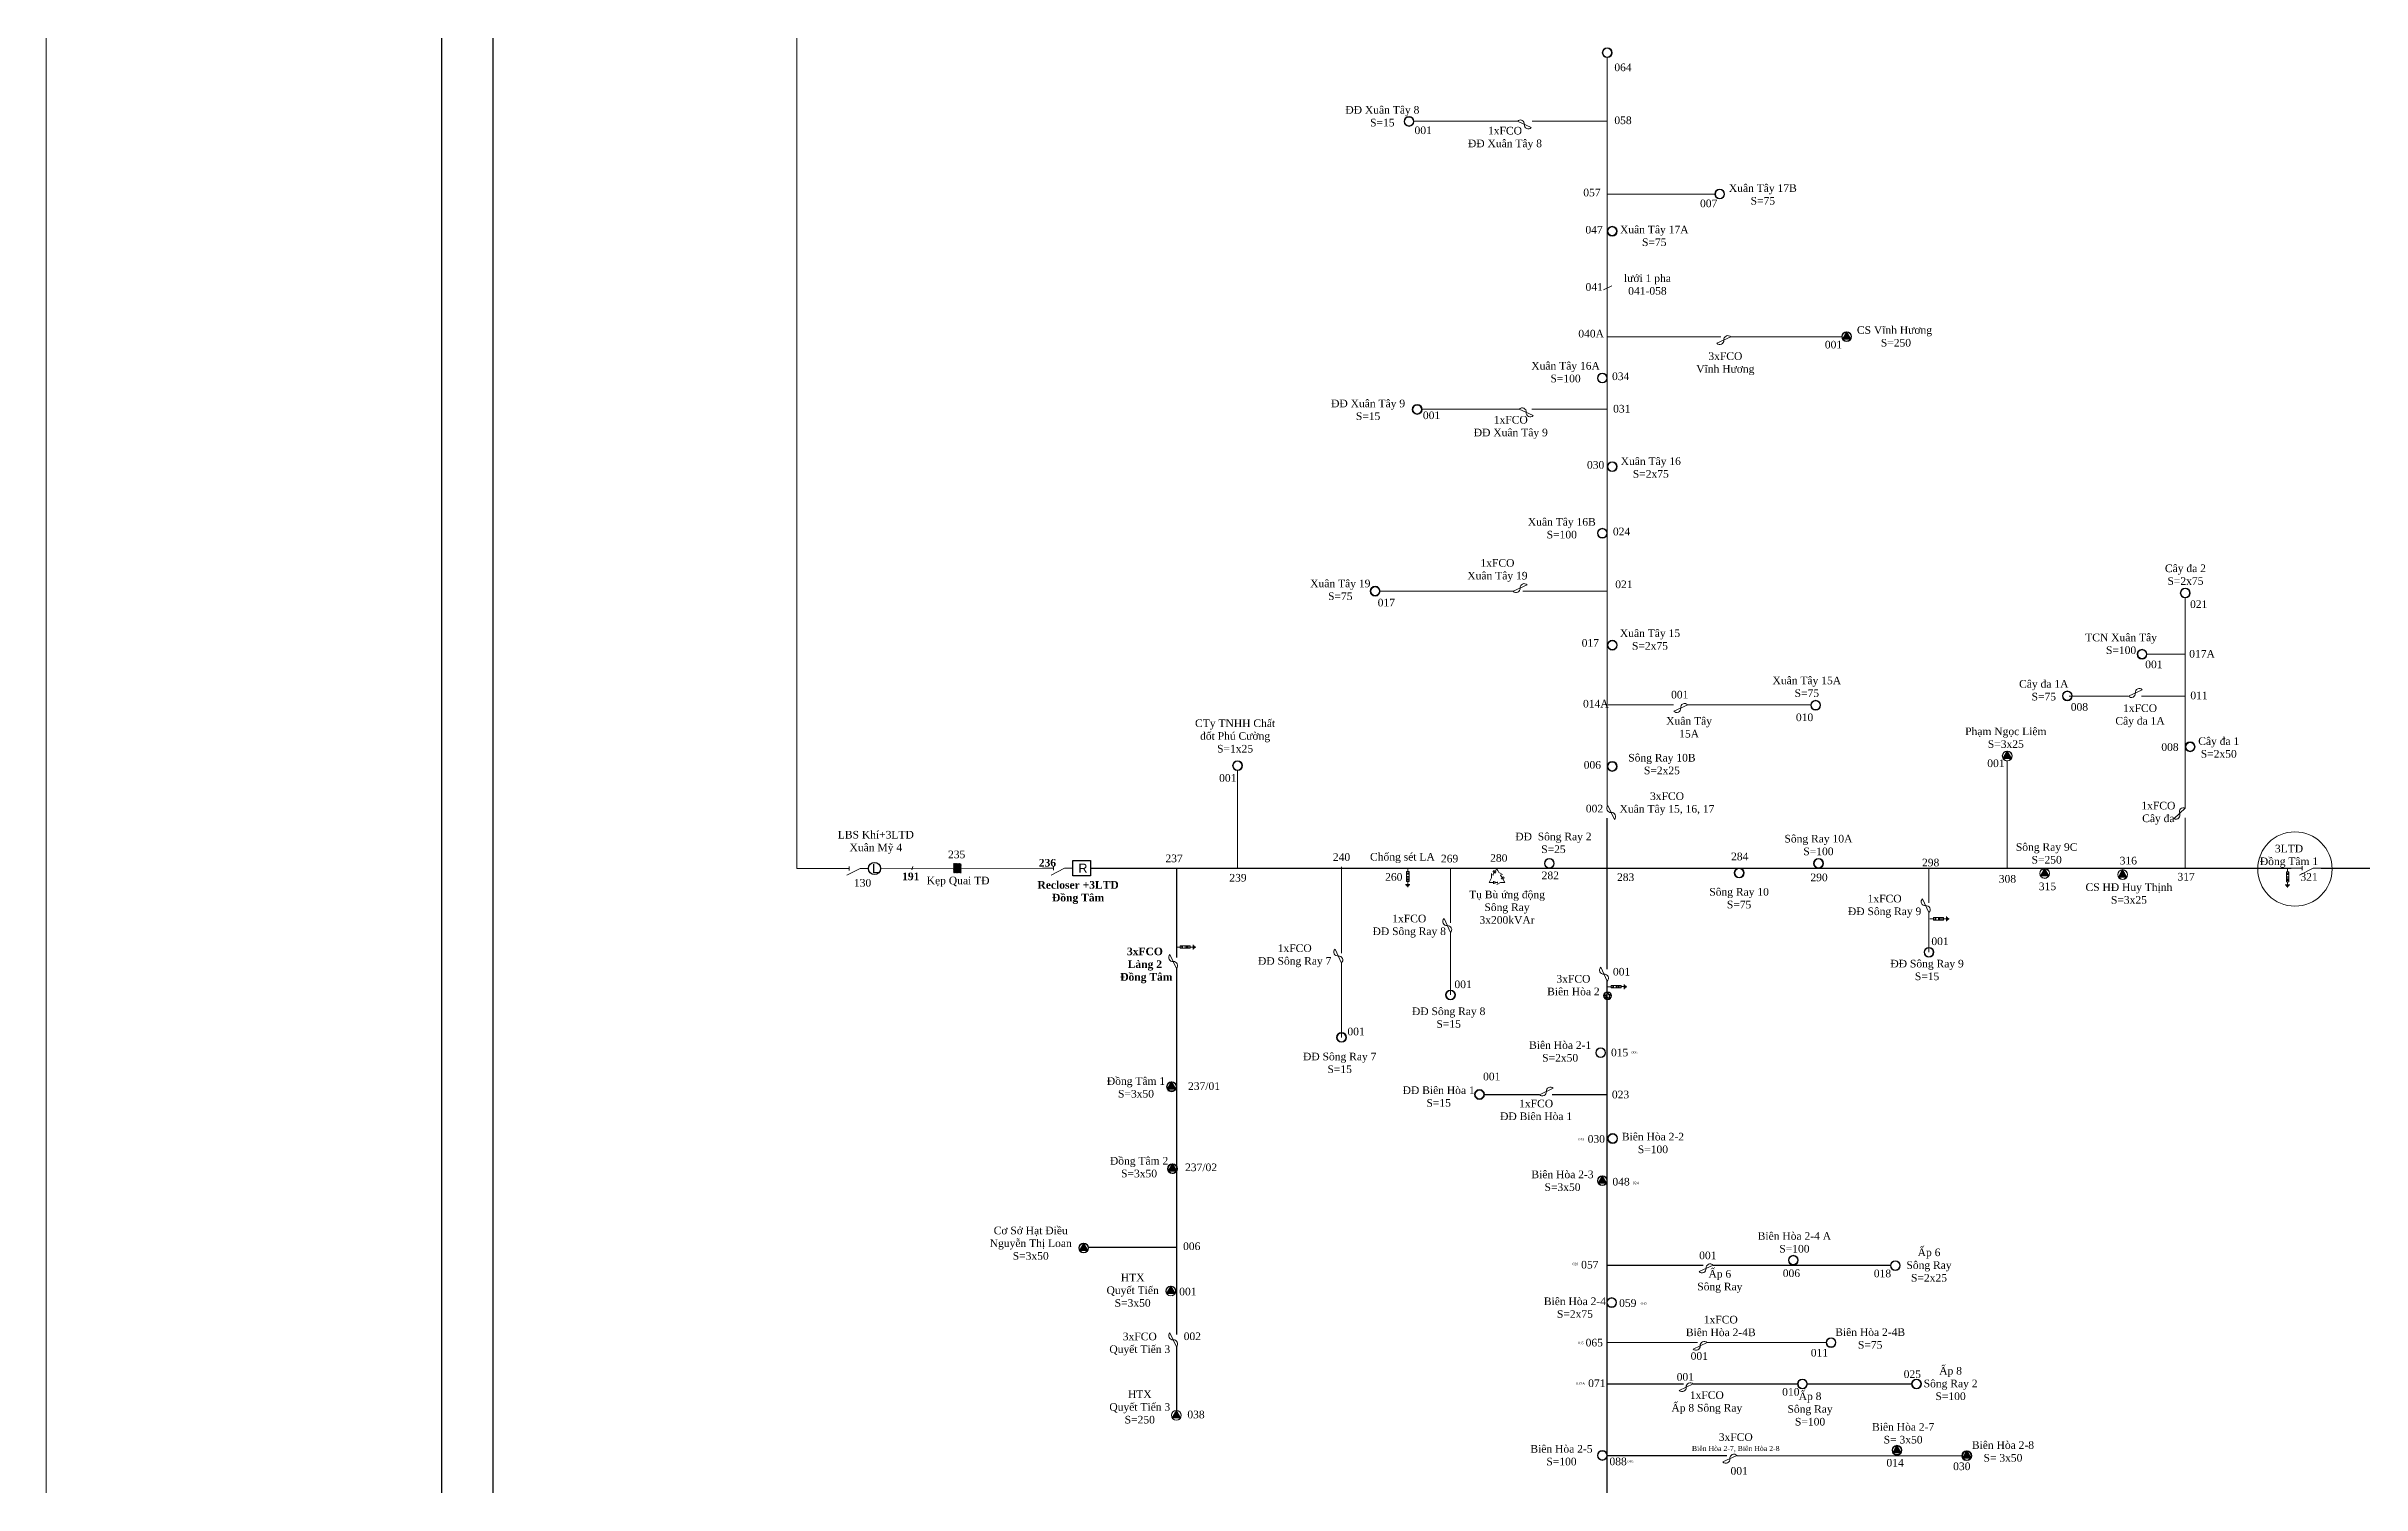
# Model space of a CAD drawing. Header units: inches. Extents: x 4393 to 9189, y -189 to 2360.
# Drawn here: x 7959.2 to 8186.6, y 604.1 to 745.4 of the extents above; entities that cross this region are included whole.
import ezdxf
from ezdxf.enums import TextEntityAlignment as Align

# ---------------------------------------------------------------- set-up
doc = ezdxf.new("R2010")
doc.units = ezdxf.units.IN
doc.header["$MEASUREMENT"] = 0
for name, color, linetype, lineweight in [('Day 22kV', 1, 'Continuous', 25), ('TBA', 5, 'Continuous', 18), ('Text', 7, 'Continuous', 15), ('Thiet bi', 3, 'Continuous', 18)]:
    doc.layers.add(name, color=color, linetype=linetype, lineweight=lineweight)
doc.layers.add('TEXT477TANPHU', color=7, linetype='Continuous')
doc.styles.get("Standard").update_dxf_attribs({"font": 'arial.ttf'})
doc.styles.add('TimeNRoman', font='times.ttf')
doc.styles.add('TimeNRoman-B', font='timesbd.ttf')

# ---------------------------------------------------------------- blocks, each defined once
blk = doc.blocks.new('FCO')
at = {"color": 0}
blk.add_lwpolyline([(0, 0, 0.707499), (1.13, 0.53, -0.707499), (2.26, 1.05, -5.301682)], format="xyb", dxfattribs=at)
blk.add_lwpolyline([(0, 0), (2.26, 1.05)], dxfattribs=at)
blk = doc.blocks.new('TBA 1P')
h = blk.add_hatch(color=4)
h.set_gradient(color1=(0, 0, 255), one_color=1, tint=1, name='SPHERICAL')
h.paths.add_polyline_path([(0.8, 0.8, 1), (-0.8, 0.8, 1)])
h.paths.add_polyline_path([(-0.77, 0.8, -1), (0.77, 0.8, -1)], flags=16)
at = {"color": 0}
for radius in [0.8, 0.769, 0.759, 0.759, 0.748, 0.737, 0.726, 0.715]:
    blk.add_circle((0, 0.8), radius, dxfattribs=at)
blk = doc.blocks.new('LA')
at = {"color": 0}
for p, q in [((0.33, -2.28), (0.53, -2.69)), ((0.33, -2.28), (0.74, -2.28)), ((0.33, -3.92), (0.33, -2.28)), ((0.33, -2.69), (0.74, -2.69)), ((0.33, -3.1), (0.74, -3.1)), ((0.33, -3.3), (0.74, -3.3)), ((0.33, -3.51), (0.74, -3.51)), ((0.33, -3.71), (0.74, -3.71)), ((0.52, -1.72), (0.52, -2.28)), ((0.53, -2.69), (0.74, -2.28)), ((0.74, -2.28), (0.74, -3.92)), ((0.88, -4.39), (0.14, -4.39)), ((0.22, -4.48), (0.8, -4.48)), ((0.3, -4.58), (0.72, -4.58)), ((0.74, -3.92), (0.33, -3.92)), ((0.38, -4.67), (0.64, -4.67)), ((0.46, -4.77), (0.56, -4.77)), ((0.53, -3.92), (0.53, -4.39))]:
    blk.add_line(p, q, dxfattribs=at)
blk = doc.blocks.new('TBA 3P')
h = blk.add_hatch(color=4)
h.set_gradient(color1=(0, 0, 255), one_color=1, tint=1, name='INVSPHERICAL')
h.paths.add_polyline_path([(-0.01, 1.58), (0, 1.6, 0.414214), (-0.8, 0.8, 0.131652), (-0.69, 0.4), (-0.68, 0.42, -0.12747), (-0.78, 0.8, -0.409402)])
h = blk.add_hatch(color=4)
h.set_gradient(color1=(0, 0, 255), one_color=1, tint=1, name='INVSPHERICAL')
h.paths.add_polyline_path([(0.8, 0.8, 1), (-0.8, 0.8, 1)])
h.paths.add_polyline_path([(-0.78, 0.8, -1), (0.78, 0.8, -1)], flags=16)
h = blk.add_hatch()
h.set_pattern_fill('AR-HBONE', color=4, scale=0.25, style=0)
h.paths.add_polyline_path([(0.69, 0.4), (0.67, 0.4, -0.566432), (-0.67, 0.4), (-0.69, 0.4, 0.57735)])
h = blk.add_hatch(color=4)
h.set_gradient(color1=(0, 0, 255), one_color=1, tint=1, name='SPHERICAL')
h.paths.add_polyline_path([(0, 1.6), (0.01, 1.58, -0.409402), (0.78, 0.8, -0.12747), (0.68, 0.42), (0.69, 0.4, 0.131652), (0.8, 0.8, 0.414214)])
at = {"color": 0}
blk.add_lwpolyline([(0, 1.6, 0, 1.39, 0), (0, 0.4, 0, 0, 0)], format="xyseb", dxfattribs=at)
blk.add_lwpolyline([(-0.69, 0.4), (0.69, 0.4), (0, 1.6)], close=True, dxfattribs=at)
for radius in [0.8, 0.778]:
    blk.add_circle((0, 0.8), radius, dxfattribs=at)
blk = doc.blocks.new('ALTD')
at = {"color": 0}
for points in [[(3.38, 1.08), (1.27, 0), (0, 0)], [(2.99, 0.31), (2.99, -0.31)], [(2.99, 0), (4.73, 0)]]:
    blk.add_lwpolyline(points, dxfattribs=at)
blk = doc.blocks.new('ngoi sao')
at = {"layer": 'Day 22kV', "color": 1}
for p, q in [((7789, 2470), (7804, 2475)), ((7804, 2475), (7804, 2490)), ((7804, 2490), (7812, 2478)), ((7812, 2478), (7827, 2482)), ((7827, 2482), (7818, 2470)), ((7804, 2465), (7789, 2470)), ((7804, 2450), (7804, 2465)), ((7812, 2462), (7804, 2450)), ((7827, 2458), (7812, 2462)), ((7818, 2470), (7827, 2458))]:
    blk.add_line(p, q, dxfattribs=at)
blk = doc.blocks.new('báo sự cố')
at = {"layer": 'Day 22kV', "color": 1, "xscale": 0.1313280000002237, "yscale": 0.1313280000002237, "zscale": 0.1313280000002237}
blk.add_blockref('ngoi sao', (6759.6, 2134.3, 3), dxfattribs=at)
at = {"layer": 'TBA', "xscale": 3.449999999999818, "yscale": 3.449999999999818, "zscale": 3.449999999999818, "rotation": 90}
blk.add_blockref('TBA 1P', (7788, 2458.8), dxfattribs=at)
blk = doc.blocks.new('Re')
at = {"layer": 'Day 22kV', "color": 0}
blk.add_lwpolyline([(1873.3, 178.6), (1883.3, 178.6), (1883.3, 170.1), (1873.3, 170.1)], close=True, dxfattribs=at)
at = {"layer": 'TEXT477TANPHU', "color": 7, "true_color": 0xffffff, "insert": (1876.5, 176.9), "char_height": 5, "attachment_point": 1}
blk.add_mtext_dynamic_manual_height_columns('R', width=1.151, gutter_width=1, heights=[0], dxfattribs=at)
blk = doc.blocks.new('LBS khí')
blk.add_circle((1.1, -1.1), 3.4)
at = {"layer": 'TEXT477TANPHU', "color": 7, "true_color": 0xffffff, "insert": (-0.3, 1.4), "char_height": 5, "attachment_point": 1}
blk.add_mtext_dynamic_manual_height_columns('L', width=1.151, gutter_width=1, heights=[0], dxfattribs=at)
blk = doc.blocks.new('4')
at = {"layer": 'Day 22kV', "color": 6}
blk.add_line((0, 0), (0, 841), dxfattribs=at)
blk = doc.blocks.new('11')
at = {"layer": 'Day 22kV', "color": 6}
blk.add_lwpolyline([(1138.99, 829.51), (10, 829.49), (10, 8.51), (1138.99, 8.51), (1138.99, 829.51)], dxfattribs=at)
blk.add_blockref('4', (0, -1.49), dxfattribs=at)
blk = doc.blocks.new('tu bu ung dong')
for p, q in [((6281.7, 2707.6), (6280.7, 2706.9)), ((6286.9, 2703.5), (6288.4, 2702.7))]:
    blk.add_line(p, q)
at = {"color": 0}
for points in [[(6280.7, 2706.9), (6282.2, 2706.1)], [(6282.6, 2706.7), (6281.7, 2705.2)], [(6283.1, 2706.3), (6282.3, 2704.9)], [(6286.1, 2709.5), (6285.2, 2711)], [(6286.6, 2709.9), (6285.8, 2711.3)], [(6288.4, 2710.5), (6288.4, 2711.6), (6286.3, 2710.4)], [(6289.2, 2705.9), (6287.6, 2705.9)], [(6289.2, 2705.2), (6287.6, 2705.2)], [(6288.4, 2702.7), (6288.4, 2705.2)]]:
    blk.add_lwpolyline(points, dxfattribs=at)
at = {"layer": 'Thiet bi', "zscale": 3.6}
for p, rotation in [((6281.7, 2707.6), 32.47119229083351), ((6286.9, 2703.5), 152.4711922908307), ((6288.4, 2710.5), 270)]:
    blk.add_blockref('ALTD', p, dxfattribs=dict(at, rotation=rotation))

msp = doc.modelspace()

# ---------------------------------------------------------------- hatches: boundary and pattern name
at = {"layer": 'Text', "lineweight": 15}
h = msp.add_hatch(dxfattribs=at)
h.set_pattern_fill('ANSI38', color=4, scale=0.5, style=0)
h.set_pattern_definition([(45, (7905.32419, -223.21473), (-0.044194174, 0.044194174), []), (135, (7905.32419, -223.21473), (-0.1325825215, 0.044194174), [0.15625, -0.09375])])
h.paths.add_polyline_path([(8049.03, 665.09), (8048.3, 665.09), (8048.3, 664.18), (8049.03, 664.18)])

# ---------------------------------------------------------------- linework, layer by layer
at = {"color": 6, "lineweight": 15}
msp.add_line((8032.91, 664.62), (8032.91, 765.99), dxfattribs=at)
at = {"lineweight": 15}
msp.add_circle((8040.53, 664.62), 0.594, dxfattribs=at)
at = {"layer": 'Day 22kV', "color": 6, "lineweight": 15}
for p, q in [((8105.1, 738), (8112.48, 738)), ((8112.56, 680.69), (8118.99, 680.69)), ((8076.18, 664.63), (8076.18, 674.23))]:
    msp.add_line(p, q, dxfattribs=at)
at = {"layer": 'Day 22kV', "color": 6, "lineweight": 30}
for p, q in [((8070.21, 655.88), (8070.21, 664.63)), ((8070.21, 635.45), (8070.21, 654.79))]:
    msp.add_line(p, q, dxfattribs=at)
at = {"layer": 'Day 22kV', "color": 6, "lineweight": 15}
for points in [[(8112.48, 670.79), (8112.48, 744.24)], [(8103.66, 738), (8093.5, 738)], [(8123.05, 730.84), (8112.48, 730.84)], [(8112.48, 716.82), (8123.64, 716.82)], [(8124.61, 716.82), (8135.51, 716.82)], [(8103.84, 709.72), (8094.3, 709.72)], [(8112.48, 709.72), (8105.09, 709.72)], [(8103.2, 691.84), (8090.18, 691.84)], [(8112.47, 691.83), (8104.21, 691.83)], [(8169.24, 670.54), (8169.24, 691.18)], [(8169.24, 685.65), (8165.48, 685.65)], [(8120.38, 680.69), (8132.46, 680.69)], [(8163.61, 681.55), (8157.83, 681.55)], [(8169.24, 681.54), (8164.94, 681.54)], [(8169.24, 681.54), (8169.24, 681.54)], [(8151.76, 664.63), (8151.76, 675.18)], [(8169.24, 664.63), (8169.24, 669.57)], [(8041.13, 664.61), (8057.02, 664.63)], [(8086.39, 656.3), (8086.39, 664.76)], [(8097.09, 659.28), (8097.09, 664.64)], [(8144.07, 661.24), (8144.07, 664.64)], [(8144.07, 656.38), (8144.07, 660.28)], [(8097.09, 652.19), (8097.09, 658.32)], [(8086.39, 648.02), (8086.39, 655.33)], [(8112.48, 653.5), (8112.48, 653.5)], [(8112.48, 618.05), (8121.33, 618.05)], [(8122.29, 618.05), (8133.97, 618.05)]]:
    msp.add_lwpolyline(points, dxfattribs=at)
at = {"layer": 'Day 22kV', "color": 6, "lineweight": 30}
for points in [[(8112.48, 654.74), (8112.48, 669.54)], [(8061.74, 664.63), (8179.63, 664.63)], [(8182.6, 664.63), (8268.76, 664.63), (8318.64, 664.62)], [(8112.48, 597.27), (8112.48, 653.6)], [(8105.82, 642.39), (8100.42, 642.39)], [(8112.48, 642.39), (8107.08, 642.39)], [(8070.17, 636.19), (8070.17, 618.85)], [(8070.17, 627.38), (8061.55, 627.38)], [(8112.48, 625.66), (8121.9, 625.66)], [(8122.87, 625.66), (8140.29, 625.66)], [(8070.17, 617.65), (8070.17, 610.92)], [(8112.48, 613.99), (8119.96, 613.99)], [(8120.92, 613.99), (8131.16, 613.99)], [(8132.13, 613.99), (8142.37, 613.99)], [(8112.48, 606.97), (8124.24, 606.97)], [(8125.21, 606.97), (8147.31, 606.94)]]:
    msp.add_lwpolyline(points, dxfattribs=at)
at = {"layer": 'Day 22kV', "color": 0, "lineweight": 15}
msp.add_lwpolyline([(8060, 665.38), (8061.74, 665.38), (8061.74, 663.89), (8060, 663.89)], close=True, dxfattribs=at)
at = {"layer": 'Day 22kV', "color": 6, "lineweight": 15}
msp.add_circle((8180.01, 664.56), 3.65, dxfattribs=at)
at = {"layer": 'Text', "color": 4, "lineweight": 15}
for p, q in [((8112.1, 721.43), (8112.92, 721.84)), ((8036.95, 664.62), (8032.91, 664.62))]:
    msp.add_line(p, q, dxfattribs=at)
at = {"layer": 'Text', "color": 4}
msp.add_line((8044.31, 664.81), (8044.18, 664.48), dxfattribs=at)
msp.add_lwpolyline([(7959.2, 1504.68), (8603.17, 1504.68), (8603.17, 425.7), (7959.2, 425.7)], close=True, dxfattribs=at)

# ---------------------------------------------------------------- block references
at = {"color": 0, "lineweight": 15, "xscale": 0.1750000000001819, "yscale": 0.1750000000001819, "zscale": 0.175}
msp.add_blockref('LBS khí', (8040.34, 664.81), dxfattribs=at)
at = {"layer": 'Day 22kV', "color": 1, "lineweight": 30, "xscale": 0.5, "yscale": 0.5, "zscale": 0.5}
msp.add_blockref('11', (7998.04, 495.48), dxfattribs=at)
at = {"layer": 'Day 22kV', "color": 0, "lineweight": 15, "xscale": 0.1750000000001819, "yscale": 0.1750000000001819, "zscale": 0.175}
msp.add_blockref('Re', (7732.17, 634.13), dxfattribs=at)
at = {"layer": 'Day 22kV', "color": 6, "lineweight": 15, "xscale": 0.1400000000002965, "yscale": 0.1399999999998727, "zscale": 0.1400000000000094, "rotation": 345.0685828218385}
msp.add_blockref('báo sự cố', (6970.69, 600.34), dxfattribs=at)
at = {"layer": 'TBA', "lineweight": 15, "yscale": 0.6037500000002183, "zscale": 0.6037500000001272}
for name, p, xscale in [('TBA 1P', (8112.48, 744.24), 0.6037500000002183), ('TBA 1P', (8093.02, 737.49), -0.6037500000002183), ('TBA 1P', (8123.53, 730.36), 0.6037500000002183), ('TBA 1P', (8112.97, 726.71), 0.6037500000002183), ('TBA 3P', (8135.99, 716.36), 0.6037500000002183), ('TBA 1P', (8135.99, 716.36), 0.6037500000002183), ('TBA 1P', (8112, 712.29), 0.6037500000002183), ('TBA 1P', (8093.82, 709.21), -0.6037500000002183), ('TBA 1P', (8112.97, 703.59), 0.6037500000002183), ('TBA 1P', (8112, 697.05), 0.6037500000002183), ('TBA 1P', (8089.69, 691.36), 0.6037500000002183), ('TBA 1P', (8169.24, 691.18), 0.6037500000002183), ('TBA 1P', (8112.98, 686.06), 0.6037500000002183), ('TBA 1P', (8165, 685.17), 0.6037500000002183), ('TBA 1P', (8132.95, 680.16), 0.6037500000002183), ('TBA 1P', (8157.66, 681.08), 0.6037500000002183), ('TBA 3P', (8151.76, 675.18), 0.6037500000002183), ('TBA 1P', (8169.72, 676.08), 0.6037500000002183), ('TBA 1P', (8076.18, 674.23), 0.6037500000002183), ('TBA 1P', (8112.97, 674.15), 0.6037500000002183), ('TBA 1P', (8106.8, 664.63), 0.6037500000002183), ('TBA 1P', (8125.44, 663.69), 0.6037500000002183), ('TBA 1P', (8133.23, 664.63), 0.6037500000002183), ('TBA 3P', (8155.43, 663.64), 0.6037500000002183), ('TBA 3P', (8163.09, 663.53), 0.6037500000002183), ('TBA 1P', (8144.07, 655.9), 0.6037500000002183), ('TBA 1P', (8097.09, 651.71), 0.6037500000002183), ('TBA 1P', (8086.39, 647.54), 0.6037500000002183), ('TBA 1P', (8111.84, 646.04), 0.6037500000002183), ('TBA 3P', (8069.7, 642.69), 0.6037500000002183), ('TBA 1P', (8069.71, 642.71), 0.6037500000002183), ('TBA 1P', (8113.02, 637.61), 0.6037500000002183), ('TBA 3P', (8069.79, 634.65), 0.6037500000002183), ('TBA 1P', (8069.79, 634.65), 0.6037500000002183), ('TBA 3P', (8112, 633.47), 0.6037500000002183), ('TBA 1P', (8112, 633.47), 0.6037500000002183), ('TBA 3P', (8061.07, 626.86), -0.6037500000002183), ('TBA 1P', (8061.07, 626.86), -0.6037500000002183), ('TBA 1P', (8130.75, 625.66), 0.6037500000002183), ('TBA 1P', (8140.77, 625.13), 0.6037500000002183), ('TBA 3P', (8069.63, 622.63), 0.6037500000002183), ('TBA 1P', (8112.92, 621.5), 0.6037500000002183), ('TBA 1P', (8134.46, 617.57), 0.6037500000002183), ('TBA 1P', (8131.65, 613.51), 0.6037500000002183), ('TBA 1P', (8142.85, 613.51), 0.6037500000002183), ('TBA 3P', (8070.17, 610.43), 0.6037500000002183), ('TBA 1P', (8112, 606.49), 0.6037500000002183), ('TBA 3P', (8140.93, 607), 0.6037500000002183), ('TBA 1P', (8140.93, 607), 0.6037500000002183), ('TBA 3P', (8147.79, 606.46), 0.6037500000002183), ('TBA 1P', (8147.79, 606.46), 0.6037500000002183)]:
    msp.add_blockref(name, p, dxfattribs=dict(at, xscale=xscale))
at = {"layer": 'TBA', "lineweight": 15, "xscale": 0.6037500000002183, "yscale": 0.6037500000002183, "zscale": 0.6037500000001272, "rotation": 180}
msp.add_blockref('TBA 1P', (8099.94, 642.9), dxfattribs=at)
at = {"layer": 'Thiet bi', "lineweight": 15}
for name, p, xscale, yscale, zscale, rotation in [('FCO', (8103.66, 738), -0.6037500000002183, 0.6037500000002183, 0.6037500000001272, 180), ('FCO', (8124.61, 716.82), 0.6037500000002183, 0.6037500000002183, 0.6037500000001272, 180), ('FCO', (8103.84, 709.72), -0.6037500000002183, 0.6037500000002183, 0.6037500000001272, 180), ('FCO', (8120.38, 680.69), 0.6037500000002183, 0.6037500000002183, 0.6037500000001272, 180), ('FCO', (8113.19, 669.43), 0.6037500000002183, 0.6037500000002183, 0.6037500000001272, 90), ('FCO', (8169.24, 670.54), 0.603749999999541, 0.6037500000002183, 0.6037499999998426, 198.2896988411057), ('ALTD', (8039.93, 664.62), 0.6300000000001091, 0.6300000000001091, 0.6300000000000636, 180), ('ALTD', (8060, 664.63), 0.6300000000001091, 0.6300000000001091, 0.6300000000000636, 180), ('ALTD', (8182.6, 664.63), 0.6300000000001091, 0.6300000000001091, 0.6300000000000636, 180), ('FCO', (8144.07, 660.28), 0.6037500000002183, 0.6037500000002183, 0.6037500000001272, 90), ('FCO', (8097.09, 658.32), 0.6037500000002183, 0.6037500000002183, 0.6037500000001272, 90), ('LA', (8143.13, 659.35), 0.6037500000002183, 0.6037500000002183, 0.6037500000001272, 90), ('LA', (8069.16, 656.58), 0.6037500000002183, 0.6037500000002183, 0.6037500000001272, 90), ('FCO', (8070.17, 654.79), 0.6037500000002183, 0.6037500000002183, 0.6037500000001272, 90), ('FCO', (8086.39, 655.33), 0.6037500000002183, 0.6037500000002183, 0.6037500000001272, 90), ('FCO', (8112.48, 653.55), 0.6037500000002183, 0.6037500000002183, 0.6037500000001272, 90), ('LA', (8111.48, 652.69), 0.6037500000002183, 0.6037500000002183, 0.6037500000001272, 90), ('FCO', (8122.87, 625.66), 0.6037500000002183, 0.6037500000002183, 0.6037500000001272, 180), ('FCO', (8070.17, 617.65), 0.6037500000002183, 0.6037500000002183, 0.6037500000001272, 90), ('FCO', (8122.29, 618.05), 0.6037500000002183, 0.6037500000002183, 0.6037500000001272, 180), ('FCO', (8120.92, 613.99), 0.6037500000002183, 0.6037500000002183, 0.6037500000001272, 180), ('FCO', (8125.21, 606.97), 0.6037500000002183, 0.6037500000002183, 0.6037500000001272, 180)]:
    msp.add_blockref(name, p, dxfattribs=dict(at, xscale=xscale, yscale=yscale, zscale=zscale, rotation=rotation))
at = {"layer": 'Thiet bi', "lineweight": 15, "xscale": 0.6037500000002183, "yscale": 0.6037500000002183, "zscale": 0.6037500000001272}
for name, p in [('FCO', (8103.25, 691.83)), ('FCO', (8163.66, 681.53)), ('LA', (8092.58, 665.69)), ('LA', (8178.97, 665.66)), ('FCO', (8105.82, 642.39))]:
    msp.add_blockref(name, p, dxfattribs=at)
at = {"layer": 'Thiet bi', "color": 3, "lineweight": 15, "xscale": 0.1750000000001819, "yscale": 0.1750000000001819, "zscale": 0.175, "rotation": 270}
msp.add_blockref('tu bu ung dong', (7627.9, 1763.71), dxfattribs=at)

# ---------------------------------------------------------------- texts
at = {"layer": 'Text', "color": 7, "lineweight": 15, "ltscale": 1.5}
for s, height, style, p in [('064', 0.75, 'TimeNRoman', (8114.03, 742.91)), ('058', 0.75, 'TimeNRoman', (8114.03, 737.71)), ('057', 0.75, 'TimeNRoman', (8110.98, 730.62)), ('007', 0.75, 'TimeNRoman', (8122.44, 729.55)), ('047', 0.75, 'TimeNRoman', (8111.19, 726.96)), ('041', 0.75, 'TimeNRoman', (8111.2, 721.34)), ('001', 0.75, 'TimeNRoman', (8134.7, 715.68)), ('034', 0.75, 'TimeNRoman', (8113.8, 712.57)), ('031', 0.75, 'TimeNRoman', (8113.91, 709.39)), ('030', 0.75, 'TimeNRoman', (8111.34, 703.87)), ('024', 0.75, 'TimeNRoman', (8113.89, 697.33)), ('021', 0.75, 'TimeNRoman', (8114.12, 692.14)), ('017', 0.75, 'TimeNRoman', (8090.79, 690.35)), ('021', 0.75, 'TimeNRoman', (8170.56, 690.19)), ('017', 0.75, 'TimeNRoman', (8110.82, 686.39)), ('001', 0.75, 'TimeNRoman', (8166.16, 684.28)), ('017A', 0.75, 'TimeNRoman', (8170.89, 685.32)), ('014A', 0.75, 'TimeNRoman', (8111.36, 680.42)), ('001', 0.75, 'TimeNRoman', (8119.6, 681.31)), ('010', 0.75, 'TimeNRoman', (8131.86, 679.08)), ('008', 0.75, 'TimeNRoman', (8158.85, 680.1)), ('011', 0.75, 'TimeNRoman', (8170.59, 681.23)), ('001', 0.75, 'TimeNRoman', (8150.65, 674.57)), ('008', 0.75, 'TimeNRoman', (8167.74, 676.16)), ('001', 0.75, 'TimeNRoman', (8075.22, 673.13)), ('006', 0.75, 'TimeNRoman', (8111.02, 674.41)), ('002', 0.75, 'TimeNRoman', (8111.23, 670.12)), ('235', 0.75, 'TimeNRoman', (8048.6, 665.62)), ('284', 0.75, 'TimeNRoman', (8125.49, 665.42)), ('236', 0.75, 'TimeNRoman-B', (8057.51, 664.8)), ('237', 0.75, 'TimeNRoman', (8069.95, 665.23)), ('239', 0.75, 'TimeNRoman', (8076.22, 663.33)), ('240', 0.75, 'TimeNRoman', (8086.39, 665.36)), ('260', 0.75, 'TimeNRoman', (8091.52, 663.41)), ('269', 0.75, 'TimeNRoman', (8097, 665.21)), ('280', 0.75, 'TimeNRoman', (8101.83, 665.27)), ('282', 0.75, 'TimeNRoman', (8106.89, 663.56)), ('283', 0.75, 'TimeNRoman', (8114.29, 663.38)), ('290', 0.75, 'TimeNRoman', (8133.28, 663.36)), ('298', 0.75, 'TimeNRoman', (8144.24, 664.82)), ('308', 0.75, 'TimeNRoman', (8151.78, 663.22)), ('316', 0.75, 'TimeNRoman', (8163.65, 665.01)), ('317', 0.75, 'TimeNRoman', (8169.33, 663.43)), ('321', 0.75, 'TimeNRoman', (8181.4, 663.41)), ('130', 0.75, 'TimeNRoman', (8039.36, 662.83)), ('001', 0.75, 'TimeNRoman', (8145.16, 657.09)), ('001', 0.75, 'TimeNRoman', (8098.33, 652.86)), ('001', 0.75, 'TimeNRoman', (8087.82, 648.23)), ('006', 0.25, 'TimeNRoman', (8115.15, 646.42)), ('237/01', 0.75, 'TimeNRoman', (8072.89, 642.87)), ('015', 0.25, 'TimeNRoman', (8109.94, 637.9)), ('237/02', 0.75, 'TimeNRoman', (8072.6, 634.89)), ('024', 0.25, 'TimeNRoman', (8115.28, 633.6)), ('006', 0.75, 'TimeNRoman', (8071.68, 627.14)), ('028', 0.25, 'TimeNRoman', (8109.35, 625.64)), ('001', 0.75, 'TimeNRoman', (8122.36, 626.24)), ('006', 0.75, 'TimeNRoman', (8130.57, 624.49)), ('001', 0.75, 'TimeNRoman', (8071.3, 622.69)), ('018', 0.75, 'TimeNRoman', (8139.51, 624.47)), ('030', 0.25, 'TimeNRoman', (8116.05, 621.77)), ('002', 0.75, 'TimeNRoman', (8071.74, 618.3)), ('035', 0.25, 'TimeNRoman', (8109.87, 617.9)), ('001', 0.75, 'TimeNRoman', (8121.52, 616.36)), ('011', 0.75, 'TimeNRoman', (8133.32, 616.68)), ('037A', 0.25, 'TimeNRoman', (8109.87, 613.91)), ('001', 0.75, 'TimeNRoman', (8120.15, 614.31)), ('010', 0.75, 'TimeNRoman', (8130.51, 612.84)), ('038', 0.75, 'TimeNRoman', (8072.1, 610.62)), ('046', 0.25, 'TimeNRoman', (8114.76, 606.26)), ('001', 0.75, 'TimeNRoman', (8125.44, 605.08)), ('014', 0.75, 'TimeNRoman', (8140.75, 605.88)), ('030', 0.75, 'TimeNRoman', (8147.3, 605.53))]:
    msp.add_text(s, height=height, dxfattribs=dict(at, style=style)).set_placement(p, align=Align.CENTER)
at = {"layer": 'Text', "color": 3, "lineweight": 15, "ltscale": 1.5, "style": 'TimeNRoman'}
for s, p in [('001', (8094.41, 736.73)), ('040A', (8110.9, 716.76)), ('001', (8095.23, 708.74)), ('315', (8155.71, 662.48)), ('001', (8113.89, 654.1)), ('015', (8113.7, 646.17)), ('001', (8101.14, 643.81)), ('023', (8113.79, 642.04)), ('030', (8111.41, 637.68)), ('048', (8113.84, 633.48)), ('057', (8110.77, 625.33)), ('059', (8114.5, 621.56)), ('065', (8111.21, 617.68)), ('071', (8111.46, 613.69)), ('025', (8142.44, 614.58)), ('088', (8113.55, 606.01))]:
    msp.add_text(s, height=0.75, dxfattribs=at).set_placement(p, align=Align.CENTER)
at = {"layer": 'Text', "color": 4, "lineweight": 15, "style": 'TimeNRoman-B'}
msp.add_text('191', height=0.75, dxfattribs=at).set_placement((8044.09, 663.46), align=Align.CENTER)
at = {"layer": 'Text', "color": 3, "lineweight": 15, "ltscale": 1.5, "char_height": 0.75, "attachment_point": 5, "style": 'TimeNRoman'}
for s, insert, width in [('ĐĐ Xuân Tây 8\\PS=15', (8090.4, 738.48), 13.9956), ('lưới 1 pha \\P041-058', (8116.43, 721.95), 8.5), ('CS Vĩnh Hương\\P S=250', (8140.69, 716.86), 8.5), ('ĐĐ Xuân Tây 9\\PS=15', (8089, 709.65), 7.3469), ('Cây {\\fTimes New Roman|b0|i0|c238|p18;đ}a 1A\\PS=75', (8155.35, 682.11), 6.3015), ('Cây {\\fTimes New Roman|b0|i0|c238|p18;đ}a 1\\PS=2x50', (8172.53, 676.49), 6.3015), ('3xFCO\\PXuân Tây 15, 16, 17', (8118.35, 670.97), 11.0482), ('ĐĐ Biên Hòa 1\\PS=15', (8095.93, 642.21), 8.5), ('Biên Hòa 2-4 A\\PS=100', (8130.86, 627.89), 9.498), ('Ấp 6\\PSông Ray\\PS=2x25', (8144.08, 625.66), 6.3015), ('3xFCO\\PQuyết Tiến 3', (8066.58, 617.91), 8.5), ('Biên Hòa 2-4B\\PS=75', (8138.3, 618.45), 10.3277), ('Ấp 8\\PSông Ray 2\\PS=100', (8146.2, 614.03), 6.3015), ('HTX \\PQuyết Tiến 3\\PS=250', (8066.58, 611.73), 8.5), ('Biên Hòa 2-7\\PS= 3x50', (8141.54, 609.14), 8.8537), ('Biên Hòa 2-8\\PS= 3x50', (8151.34, 607.36), 8.8537)]:
    msp.add_mtext(s, dxfattribs=dict(at, insert=insert, width=width))
at = {"layer": 'Text', "color": 7, "lineweight": 15, "ltscale": 1.5, "char_height": 0.75, "attachment_point": 5}
for s, insert, width, style in [('1xFCO\\PĐĐ Xuân Tây 8', (8102.44, 736.32), 9.4826, 'TimeNRoman'), ('Xuân Tây 17B\\PS=75', (8127.76, 730.8), 8.5, 'TimeNRoman'), ('Xuân Tây 17A\\PS=75', (8117.1, 726.73), 8.5, 'TimeNRoman'), ('Xuân Tây 16A\\PS=100', (8108.39, 713.35), 8.5, 'TimeNRoman'), ('3xFCO\\PVĩnh Hương', (8124.08, 714.18), 9.4826, 'TimeNRoman'), ('1xFCO\\PĐĐ Xuân Tây 9', (8103.01, 707.93), 9.4826, 'TimeNRoman'), ('Xuân Tây 16\\PS=2x75', (8116.76, 703.98), 6.3015, 'TimeNRoman'), ('Xuân Tây 16B\\PS=100', (8108.02, 698.02), 9.527, 'TimeNRoman'), ('1xFCO\\PXuân Tây 19', (8101.7, 693.87), 6.4006, 'TimeNRoman'), ('Cây {\\fTimes New Roman|b0|i0|c238|p18;đ}a 2\\PS=2x75', (8169.26, 693.46), 6.3015, 'TimeNRoman'), ('Xuân Tây 19\\PS=75', (8086.27, 691.97), 6.3015, 'TimeNRoman'), ('Xuân Tây 15\\PS=2x75', (8116.68, 687.09), 6.3015, 'TimeNRoman'), ('TCN Xuân Tây\\PS=100', (8162.94, 686.67), 8.5, 'TimeNRoman'), ('Xuân Tây 15A\\PS=75', (8132.08, 682.45), 7.4208, 'TimeNRoman'), ('1xFCO\\PCây {\\fTimes New Roman|b0|i0|c238|p18;đ}a 1A', (8164.8, 679.61), 8.5, 'TimeNRoman'), ('CTy TNHH Chất đốt Phú Cường\\PS=1x25', (8075.94, 677.62), 8.5, 'TimeNRoman'), ('Xuân Tây 15A', (8120.52, 678.47), 6.3015, 'TimeNRoman'), ('Phạm Ngọc Liêm\\PS=3x25', (8151.62, 677.45), 8.5, 'TimeNRoman'), ('Sông Ray 10B\\PS=2x25', (8117.85, 674.86), 6.3015, 'TimeNRoman'), ('1xFCO\\PCây {\\fTimes New Roman|b0|i0|c238|p18;đ}a', (8166.6, 670.04), 3.1332, 'TimeNRoman'), ('LBS Khí+3LTD\\PXuân Mỹ 4', (8040.66, 667.18), 8.5, 'TimeNRoman'), ('Chống sét LA', (8092.37, 665.64), 7.2593, 'TimeNRoman'), ('{\\fTimes New Roman|b0|i0|c238|p18;Đ}Đ {\\fTimes New Roman|b0|i0|c163|p18;{}} Sông Ray 2\\PS=25', (8107.2, 667.12), 8.788, 'TimeNRoman'), ('Sông Ray 10A\\PS=100', (8133.22, 666.91), 9.9516, 'TimeNRoman'), ('Sông Ray 9C\\PS=250', (8155.63, 666.09), 6.3015, 'TimeNRoman'), ('3LTD \\PĐồng Tâm 1', (8179.43, 665.82), 5.5749, 'TimeNRoman'), ('Kẹp Quai TĐ', (8048.74, 663.31), 7.0291, 'TimeNRoman'), ('Recloser +3LTD Đồng Tâm', (8060.52, 662.25), 8.5, 'TimeNRoman-B'), ('Tụ Bù ứng động\\PSông Ray \\P3x200kVAr', (8102.64, 660.8), 8.5, 'TimeNRoman'), ('Sông Ray 10\\PS=75', (8125.43, 661.69), 6.3015, 'TimeNRoman'), ('1xFCO\\PĐĐ Sông Ray 9', (8139.72, 660.91), 20.4603, 'TimeNRoman'), ('CS HĐ Huy Thịnh\\PS=3x25', (8163.71, 662.15), 8.5, 'TimeNRoman'), ('1xFCO\\PĐĐ Sông Ray 8', (8093.04, 658.95), 8.5, 'TimeNRoman'), ('1xFCO\\PĐĐ Sông Ray 7', (8081.79, 656.04), 8.5, 'TimeNRoman'), ('3xFCO\\PLàng 2\\P Đồng Tâm', (8067.08, 655.09), 6.7815, 'TimeNRoman-B'), ('ĐĐ Sông Ray 9\\PS=15', (8143.89, 654.64), 8.5, 'TimeNRoman'), ('3xFCO\\PBiên Hòa 2', (8109.16, 653.15), 7.5, 'TimeNRoman'), ('ĐĐ Sông Ray 8\\PS=15', (8096.91, 649.96), 8.5, 'TimeNRoman'), ('ĐĐ Sông Ray 7\\PS=15', (8086.21, 645.52), 8.5, 'TimeNRoman'), ('Biên Hòa 2-1\\PS=2x50', (8107.86, 646.64), 6.3015, 'TimeNRoman'), ('{\\fTimes New Roman|b0|i0|c238|p18;Đ}ồng Tâm 1\\PS=3x50', (8066.21, 643.11), 6.3015, 'TimeNRoman'), ('1xFCO \\PĐĐ Biên Hòa 1', (8105.5, 640.9), 9.4826, 'TimeNRoman'), ('Biên Hòa 2-2\\PS=100', (8116.97, 637.65), 6.3015, 'TimeNRoman'), ('{\\fTimes New Roman|b0|i0|c238|p18;Đ}ồng Tâm 2\\PS=3x50', (8066.51, 635.28), 6.3015, 'TimeNRoman'), ('Biên Hòa 2-3\\PS=3x50', (8108.09, 633.94), 6.3015, 'TimeNRoman'), ('C{\\fTimes New Roman|b0|i0|c163|p18;ơ} Sở Hạt Điều\\PNguyễn Thị Loan\\PS=3x50', (8055.87, 627.81), 8.5, 'TimeNRoman'), ('Ấp 6\\PSông Ray', (8123.54, 624.06), 6.3015, 'TimeNRoman'), ('HTX \\PQuyết Tiến\\PS=3x50', (8065.88, 623.19), 8.5, 'TimeNRoman'), ('Biên Hòa 2-4\\PS=2x75', (8109.31, 621.48), 6.3015, 'TimeNRoman'), ('1xFCO\\PBiên Hòa 2-4B', (8123.63, 619.68), 8.2, 'TimeNRoman'), ('1xFCO\\PẤp 8 Sông Ray', (8122.26, 612.15), 8.416, 'TimeNRoman'), ('Ấp 8\\PSông Ray\\PS=100', (8132.4, 611.53), 6.3015, 'TimeNRoman'), ('Biên Hòa 2-5\\PS=100', (8107.99, 606.99), 6.3015, 'TimeNRoman'), ('{\\C3;3xFCO \\P\\H0.6667x;Biên Hòa 2-7, Biên Hòa 2-8}', (8125.1, 608.22), 12.7358, 'TimeNRoman')]:
    msp.add_mtext(s, dxfattribs=dict(at, insert=insert, width=width, style=style))

doc.saveas('drawing.dxf')
